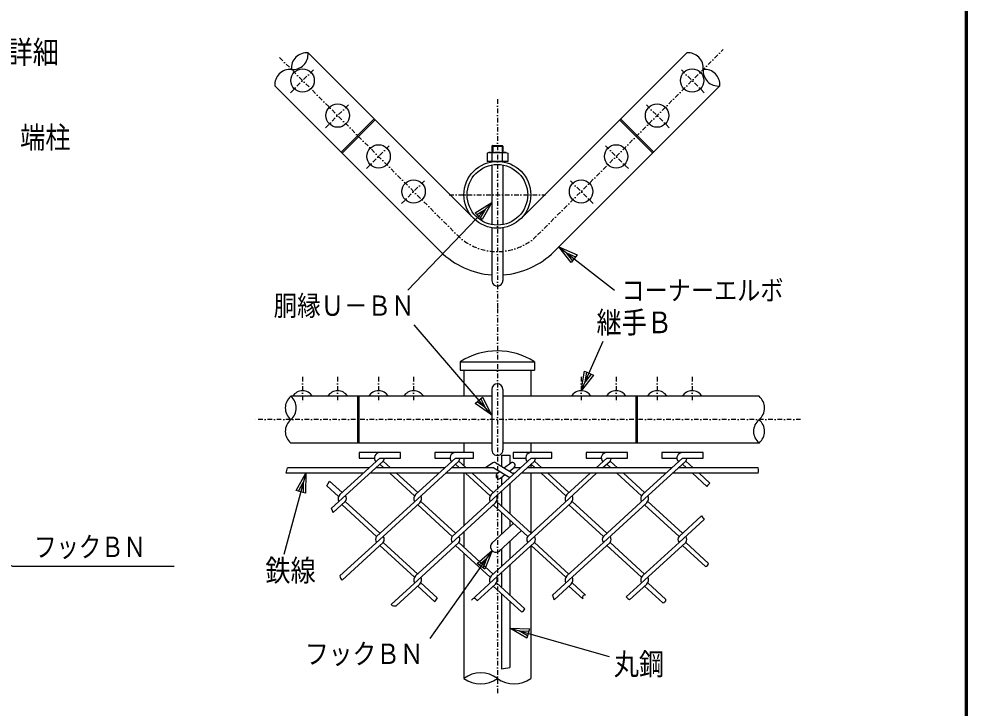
# Model space of a CAD drawing. Units: millimetres, scale not verified. Extents: x -4425 to 4425, y -3150 to 3150.
# Drawn here: x 2135 to 4200, y -1682 to -181 of the extents above; entities that cross this region are included whole.
import ezdxf
from ezdxf.enums import TextEntityAlignment as Align

# ---------------------------------------------------------------- set-up
doc = ezdxf.new("R2010")
doc.units = ezdxf.units.MM
doc.header["$LTSCALE"] = 20
doc.linetypes.add('USER1', pattern=[1.01, 0.5, -0.25, 0.01, -0.25])
for name, color, linetype, lineweight in [('0-0_1', 7, 'Continuous', 25), ('0-1_0', 7, 'Continuous', 25), ('0-5_WAKU', 7, 'Continuous', 25)]:
    doc.layers.add(name, color=color, linetype=linetype, lineweight=lineweight)
doc.styles.add('ＭＳ ゴシック', font='')
doc.styles.get('ＭＳ ゴシック').set_extended_font_data('MS Gothic')

# ---------------------------------------------------------------- blocks, each defined once
blk = doc.blocks.new('C5')
at = {"layer": '0-0_1', "color": 4}
blk.add_line((153319.5, 48592.6), (155746.5, 46705.2), dxfattribs=at)
blk.add_lwpolyline([(153853.7, 47911.2), (153319.5, 48592.6), (154111.5, 48242.7)], close=True, dxfattribs=at)
blk.add_lwpolyline([(153918.1, 47994.1), (153651, 48334.8), (154047, 48159.9)], dxfattribs=at)
blk = doc.blocks.new('C6')
at = {"layer": '0-0_1', "color": 4}
blk.add_line((150398.4, 50527.6), (146737.5, 46705.2), dxfattribs=at)
blk.add_lwpolyline([(149665.7, 50066.2), (150398.4, 50527.6), (149969.1, 49775.7)], close=True, dxfattribs=at)
blk.add_lwpolyline([(149741.6, 49993.6), (150107.9, 50224.3), (149893.2, 49848.3)], dxfattribs=at)
blk = doc.blocks.new('C7')
at = {"layer": '0-0_1', "color": 4}
blk.add_line((151178.4, 31966.6), (155513.1, 30731.9), dxfattribs=at)
blk.add_lwpolyline([(151928.8, 31534.5), (151178.4, 31966.6), (152043.8, 31938.4)], close=True, dxfattribs=at)
blk.add_lwpolyline([(151957.5, 31635.5), (151582.4, 31851.5), (152015.1, 31837.4)], dxfattribs=at)
blk = doc.blocks.new('C8')
at = {"layer": '0-0_1', "color": 4}
blk.add_line((142291.6, 38717.7), (141330.9, 35185.5), dxfattribs=at)
blk.add_lwpolyline([(141868.5, 37962.3), (142291.6, 38717.7), (142273.8, 37852.1)], close=True, dxfattribs=at)
blk.add_lwpolyline([(141969.8, 37934.7), (142181.4, 38312.5), (142172.5, 37879.6)], dxfattribs=at)
blk = doc.blocks.new('C9')
at = {"layer": '0-0_1', "color": 4}
blk.add_line((150415, 35348.1), (147690, 31525.6), dxfattribs=at)
blk.add_lwpolyline([(149756.4, 34786.1), (150415, 35348.1), (150098.4, 34542.3)], close=True, dxfattribs=at)
blk.add_lwpolyline([(149841.9, 34725.1), (150171.2, 35006.1), (150012.9, 34603.2)], dxfattribs=at)
blk = doc.blocks.new('C101')
at = {"layer": '0-0_1', "color": 4}
blk.add_line((150382.3, 41263.7), (147018.8, 45183.3), dxfattribs=at)
blk.add_lwpolyline([(149994.6, 42038), (150382.3, 41263.7), (149675.9, 41764.4)], close=True, dxfattribs=at)
blk.add_lwpolyline([(149914.9, 41969.6), (150108.7, 41582.5), (149755.5, 41832.8)], dxfattribs=at)
blk = doc.blocks.new('C103')
at = {"layer": '0-0_1', "color": 4}
blk.add_lwpolyline([(127504.5, 35318.5), (126818.4, 35846.8), (127672.4, 35703.5)], close=True, dxfattribs=at)
for points in [[(126818.4, 35846.8), (129516, 34670.3), (136551, 34670.3)], [(127546.4, 35414.7), (127203.4, 35678.9), (127630.4, 35607.2)]]:
    blk.add_lwpolyline(points, dxfattribs=at)

msp = doc.modelspace()

# ---------------------------------------------------------------- linework, layer by layer
at = {"layer": '0-0_1', "color": 4, "linetype": 'USER1'}
for p, q in [((3264.65, -651.45), (3669.08, -247.01)), ((2702.59, -264.61), (3089.43, -651.45)), ((2726.26, -341.31), (2779.29, -288.28)), ((3627.82, -341.31), (3574.78, -288.28)), ((2802.62, -417.68), (2855.66, -364.64)), ((3177.04, -355.64), (3177.04, -813.67)), ((3551.45, -417.68), (3498.42, -364.64)), ((2891.72, -506.77), (2944.75, -453.74)), ((3462.35, -506.77), (3409.32, -453.74)), ((2968.09, -583.14), (3021.12, -530.11)), ((3385.99, -583.14), (3332.95, -530.11)), ((3072.04, -563.84), (3282.04, -563.84)), ((3177.04, -811.86), (3177.04, -1652.7)), ((2752.77, -960.91), (2752.77, -1020.91)), ((2829.14, -960.91), (2829.14, -1020.91)), ((2918.24, -960.91), (2918.24, -1020.91)), ((2994.6, -960.91), (2994.6, -1020.91)), ((3359.47, -960.91), (3359.47, -1020.91)), ((3435.84, -960.91), (3435.84, -1020.91)), ((3524.93, -960.91), (3524.93, -1020.91)), ((3601.3, -960.91), (3601.3, -1020.91)), ((3837.58, -1053.91), (2648.44, -1053.91))]:
    msp.add_line(p, q, dxfattribs=at)
at = {"layer": '0-0_1'}
for p, q in [((2764.65, -254.54), (3125.49, -615.38)), ((3228.58, -615.38), (3589.42, -254.54)), ((2692.53, -326.67), (3053.36, -687.51)), ((3300.71, -687.51), (3661.55, -326.67)), ((2836.57, -470.71), (2908.69, -398.58)), ((2838.69, -472.83), (2910.81, -400.71)), ((3515.39, -472.83), (3443.26, -400.71)), ((3517.51, -470.71), (3445.38, -398.58)), ((3158.29, -471.44), (3154.54, -473.17)), ((3154.54, -473.17), (3154.54, -490.94)), ((3165.04, -458.24), (3165.04, -471.44)), ((3165.8, -490.93), (3165.8, -473.17)), ((3166.84, -456.44), (3187.24, -456.44)), ((3187.24, -456.44), (3189.04, -458.24)), ((3188.28, -490.93), (3188.28, -473.17)), ((3189.04, -458.24), (3189.04, -471.44)), ((3154.54, -490.93), (3199.54, -490.93)), ((3165.04, -490.93), (3165.04, -491.93)), ((3189.04, -490.93), (3189.04, -491.93)), ((3165.04, -498.94), (3165.04, -628.74)), ((3189.04, -498.94), (3189.04, -628.74)), ((3165.04, -635.74), (3165.04, -750.74)), ((3189.04, -635.74), (3189.04, -750.74)), ((3096.04, -927.91), (3258.04, -927.91)), ((3096.04, -927.91), (3096.04, -945.91)), ((3258.04, -927.91), (3258.04, -945.91)), ((3096.04, -945.91), (3258.04, -945.91)), ((3104.14, -945.91), (3104.14, -1002.91)), ((3249.94, -945.91), (3249.94, -1002.91)), ((3165.04, -987.91), (3165.04, -1119.91)), ((3189.04, -987.91), (3189.04, -1119.91)), ((3165.04, -1002.91), (2727.04, -1002.91)), ((2872.19, -1002.91), (2872.19, -1104.91)), ((2875.19, -1002.91), (2875.19, -1104.91)), ((3747.04, -1002.91), (3189.04, -1002.91)), ((3478.89, -1002.91), (3478.89, -1104.91)), ((3481.89, -1002.91), (3481.89, -1104.91)), ((3165.04, -1104.91), (2727.04, -1104.91)), ((3104.14, -1104.91), (3104.14, -1125.46)), ((3747.04, -1104.91), (3189.04, -1104.91)), ((3249.94, -1104.91), (3249.94, -1125.46)), ((3186.04, -1131.11), (3186.04, -1155.12)), ((3186.04, -1131.11), (3204.04, -1131.11)), ((3204.04, -1131.11), (3204.04, -1150.22)), ((2815.27, -1247.6), (2928.27, -1144.05)), ((2834.08, -1217.18), (2921.08, -1137.46)), ((2876.08, -1137.46), (2909.08, -1137.46)), ((2930.06, -1158.87), (2921.08, -1150.64)), ((2944.45, -1158.87), (2928.27, -1144.05)), ((2998.85, -1217.18), (3085.85, -1137.46)), ((3003.46, -1226.14), (3093.04, -1144.05)), ((3040.85, -1137.46), (3073.85, -1137.46)), ((3094.83, -1158.87), (3085.85, -1150.64)), ((3109.22, -1158.87), (3093.04, -1144.05)), ((3104.14, -1137.46), (3104.14, -1154.22)), ((3167.46, -1147.88), (3151.12, -1158.87)), ((3163.62, -1217.18), (3250.62, -1137.46)), ((3168.24, -1226.14), (3257.81, -1144.05)), ((3173.94, -1147.74), (3213.09, -1171.64)), ((3206.13, -1148.56), (3192.69, -1159.18)), ((3211.62, -1137.46), (3238.62, -1137.46)), ((3249.94, -1151.27), (3249.94, -1158.87)), ((3259.6, -1158.87), (3250.62, -1150.64)), ((3273.99, -1158.87), (3257.81, -1144.05)), ((3370.39, -1137.46), (3403.39, -1137.46)), ((3392.02, -1158.87), (3415.39, -1137.46)), ((3406.41, -1158.87), (3422.59, -1144.05)), ((3424.37, -1158.87), (3415.39, -1150.64)), ((3438.76, -1158.87), (3422.59, -1144.05)), ((3493.17, -1217.18), (3580.16, -1137.46)), ((3497.78, -1226.14), (3587.36, -1144.05)), ((3535.16, -1137.46), (3568.16, -1137.46)), ((3589.14, -1158.87), (3580.16, -1150.64)), ((3603.53, -1158.87), (3587.36, -1144.05)), ((2884.61, -1170.87), (2717.23, -1170.87)), ((2897.71, -1158.87), (2719.54, -1158.87)), ((3049.39, -1170.87), (2899, -1170.87)), ((3062.48, -1158.87), (2912.1, -1158.87)), ((2996.64, -1219.89), (2943.15, -1170.87)), ((3003.46, -1212.95), (2957.54, -1170.87)), ((3177.89, -1170.87), (3063.77, -1170.87)), ((3169.15, -1158.87), (3076.87, -1158.87)), ((3104.14, -1170.87), (3104.14, -1284.87)), ((3161.41, -1219.89), (3107.93, -1170.87)), ((3168.24, -1212.95), (3122.31, -1170.87)), ((3169.15, -1158.87), (3204.02, -1180.16)), ((3182.65, -1167.11), (3176.54, -1171.94)), ((3183.98, -1181.35), (3193.57, -1173.78)), ((3203.61, -1165.85), (3213.57, -1157.98)), ((3214.16, -1170.87), (3211.84, -1170.87)), ((3227.25, -1158.87), (3212.44, -1158.87)), ((3543.7, -1170.87), (3228.54, -1170.87)), ((3556.79, -1158.87), (3241.64, -1158.87)), ((3249.94, -1170.87), (3249.94, -1302.25)), ((3326.18, -1219.88), (3272.7, -1170.87)), ((3333.01, -1212.95), (3287.08, -1170.87)), ((3328.4, -1217.18), (3378.93, -1170.87)), ((3333.01, -1226.14), (3393.32, -1170.87)), ((3490.96, -1219.88), (3437.47, -1170.87)), ((3497.78, -1212.95), (3451.86, -1170.87)), ((3745.29, -1170.87), (3558.09, -1170.87)), ((3745.29, -1158.87), (3571.18, -1158.87)), ((3633.2, -1199.25), (3602.24, -1170.87)), ((3639.79, -1192.1), (3616.63, -1170.87)), ((2811.31, -1187.91), (2838.67, -1212.98)), ((3186.04, -1179.73), (3186.04, -1196.64)), ((3204.04, -1193.33), (3204.04, -1258.94)), ((2805.32, -1197.89), (2831.07, -1221.48)), ((3186.04, -1209.82), (3186.04, -1242.45)), ((2819.5, -1256.23), (2845.52, -1232.39)), ((2845.52, -1232.39), (2921.08, -1301.63)), ((3003.46, -1226.14), (2913.88, -1308.22)), ((3008.08, -1235.09), (2928.25, -1308.25)), ((3010.29, -1232.39), (3085.85, -1301.63)), ((3168.24, -1226.14), (3078.66, -1308.22)), ((3172.85, -1235.09), (3093.02, -1308.25)), ((3175.06, -1232.39), (3250.62, -1301.63)), ((3333.01, -1226.14), (3243.43, -1308.22)), ((3337.62, -1235.09), (3257.79, -1308.25)), ((3339.83, -1232.39), (3415.39, -1301.63)), ((3497.78, -1226.14), (3408.2, -1308.22)), ((3502.39, -1235.09), (3408.23, -1321.38)), ((3504.6, -1232.39), (3580.16, -1301.63)), ((2838.69, -1239.32), (2913.88, -1308.22)), ((3003.46, -1239.32), (3078.66, -1308.22)), ((3168.24, -1239.32), (3243.43, -1308.22)), ((3186.04, -1255.63), (3186.04, -1303.95)), ((3333.01, -1239.32), (3408.2, -1308.22)), ((3497.78, -1239.32), (3572.97, -1308.22)), ((3164.38, -1323.79), (3212.4, -1279.79)), ((3204.04, -1272.13), (3204.04, -1287.45)), ((3621.78, -1263.5), (3572.97, -1308.22)), ((3627.8, -1271.16), (3573, -1321.38)), ((3104.14, -1298.05), (3104.14, -1331.57)), ((3180.22, -1341.08), (3229.75, -1295.69)), ((2834.08, -1394.53), (2928.25, -1308.25)), ((2838.69, -1403.49), (2928.27, -1321.4)), ((3003.46, -1390.3), (2928.27, -1321.4)), ((2998.85, -1394.53), (3093.02, -1308.25)), ((3003.46, -1403.49), (3093.04, -1321.4)), ((3168.24, -1390.3), (3093.04, -1321.4)), ((3163.62, -1394.53), (3257.79, -1308.25)), ((3168.24, -1403.49), (3257.81, -1321.4)), ((3204.04, -1319.25), (3204.04, -1357.5)), ((3333.01, -1390.3), (3257.81, -1321.4)), ((3328.4, -1394.53), (3408.23, -1321.38)), ((3333.01, -1403.49), (3422.59, -1321.4)), ((3497.78, -1390.3), (3422.59, -1321.4)), ((3493.17, -1394.53), (3573, -1321.38)), ((3497.78, -1403.49), (3587.36, -1321.4)), ((3637.27, -1367.14), (3587.36, -1321.4)), ((2996.64, -1397.24), (2921.08, -1328)), ((3161.41, -1397.24), (3085.85, -1328)), ((3186.04, -1335.75), (3186.04, -1373.99)), ((3249.94, -1328.62), (3249.94, -1617.91)), ((3326.18, -1397.24), (3250.62, -1328)), ((3490.96, -1397.24), (3415.39, -1328)), ((3630.24, -1373.88), (3580.16, -1328)), ((3104.14, -1344.75), (3104.14, -1617.91)), ((3204.04, -1370.68), (3204.04, -1436.29)), ((3003.46, -1403.49), (2945.34, -1456.75)), ((3168.24, -1403.49), (3120.68, -1447.07)), ((3186.04, -1387.18), (3186.04, -1419.8)), ((3333.01, -1403.49), (3297.18, -1436.31)), ((3497.78, -1403.49), (3457.89, -1440.04)), ((3008.08, -1412.45), (2956.75, -1459.47)), ((3003.46, -1416.67), (3040.62, -1450.72)), ((3010.29, -1409.74), (3045.88, -1442.36)), ((3172.85, -1412.45), (3132.86, -1449.09)), ((3168.24, -1416.67), (3229.26, -1472.59)), ((3175.06, -1409.74), (3236.53, -1466.07)), ((3337.62, -1412.45), (3300.59, -1446.38)), ((3333.01, -1416.67), (3363.31, -1444.44)), ((3339.83, -1409.74), (3368.93, -1436.41)), ((3502.39, -1412.45), (3465.07, -1446.64)), ((3497.78, -1416.67), (3537.17, -1452.77)), ((3504.6, -1409.74), (3544.03, -1445.87)), ((3186.04, -1432.98), (3186.04, -1596.64)), ((3204.04, -1449.48), (3204.04, -1593.87))]:
    msp.add_line(p, q, dxfattribs=at)
at = {"layer": '0-0_1', "color": 4}
for p, q in [((3166.84, -456.44), (3166.84, -471.44)), ((3187.24, -456.44), (3187.24, -471.44)), ((3359.47, -990.91), (3407.75, -882.96)), ((3359.47, -990.91), (3367.03, -948.29)), ((3367.03, -948.29), (3386.2, -956.86)), ((3386.2, -956.86), (3359.47, -990.91)), ((3368.04, -971.74), (3371.82, -950.43)), ((3381.41, -954.71), (3368.04, -971.74)), ((2805.32, -1197.89), (2811.31, -1187.91))]:
    msp.add_line(p, q, dxfattribs=at)
at = {"layer": '0-0_1'}
for points in [[(3158.29, -471.44), (3195.79, -471.44), (3199.54, -473.17), (3199.54, -490.94)], [(3166.84, -456.44), (3165.04, -458.24), (3189.04, -458.24)], [(2966.08, -1125.46), (2876.08, -1125.46), (2876.08, -1137.46)], [(2921.08, -1137.46), (2966.08, -1137.46), (2966.08, -1125.46)], [(3124.85, -1125.46), (3040.85, -1125.46), (3040.85, -1137.46)], [(3085.85, -1137.46), (3124.85, -1137.46), (3124.85, -1125.46)], [(3295.62, -1125.46), (3211.62, -1125.46), (3211.62, -1137.46)], [(3250.62, -1137.46), (3295.62, -1137.46), (3295.62, -1125.46)], [(3460.39, -1125.46), (3370.39, -1125.46), (3370.39, -1137.46)], [(3415.39, -1137.46), (3460.39, -1137.46), (3460.39, -1125.46)], [(3625.16, -1125.46), (3535.16, -1125.46), (3535.16, -1137.46)], [(3580.16, -1137.46), (3625.16, -1137.46), (3625.16, -1125.46)]]:
    msp.add_lwpolyline(points, dxfattribs=at)
for centre, radius in [((2752.77, -314.79), 25.5), ((3601.3, -314.79), 25.5), ((2829.14, -391.16), 25.5), ((3524.93, -391.16), 25.5), ((2918.24, -480.25), 25.5), ((3435.84, -480.25), 25.5), ((3177.04, -563.84), 72.9), ((3177.04, -563.84), 66), ((2994.6, -556.62), 25.5), ((3359.47, -556.62), 25.5)]:
    msp.add_circle(centre, radius, dxfattribs=at)
at = {"layer": '0-0_1', "color": 4}
for centre, radius, start, end in [((2761.53, -287.49), 33.09, 84.59961, 185.4032), ((2731.7, -257.66), 33.09, 264.59732, 5.40115), ((3592.54, -287.49), 33.09, 354.59729, 95.40033), ((2725.47, -323.55), 33.09, 84.59724, 185.40121), ((3658.43, -293.72), 33.09, 174.5972, 275.40039), ((3628.6, -323.55), 33.09, 354.59924, 95.40347), ((2748.13, -1028.41), 33.09, 129.59811, 230.40164), ((2705.94, -1028.41), 33.09, 309.59845, 50.40183), ((3725.94, -1028.41), 33.09, 309.59906, 50.40244), ((2748.13, -1079.41), 33.09, 129.59836, 230.40189), ((3768.13, -1079.41), 33.09, 129.59897, 230.4025), ((3725.94, -1079.41), 33.09, 309.59784, 50.40094), ((2586.88, -1139.58), 134.06, 346.50195, 351.72638), ((3722.47, -1164.87), 23.59, 345.2659, 14.7341), ((3739.99, -1291.03), 140.81, 135.36543, 139.32133), ((2847.87, -1236.98), 34.29, 198.04726, 214.15215), ((3639.77, -1255.54), 19.67, 203.85423, 232.54781), ((3628.72, -1365.26), 8.75, 279.95709, 347.58115), ((2846.24, -1393.93), 12.18, 182.81139, 231.68469), ((3101.06, -1482.89), 68.47, 143.69893, 151.97339), ((3126.37, -1450.45), 6.63, 11.87968, 149.26799), ((3270.43, -1450.96), 30.5, 8.64713, 28.70666), ((3367.47, -1441.37), 5.17, 73.6339, 216.35986), ((3481.27, -1421.78), 29.67, 217.99718, 236.92053), ((2953.43, -1448.15), 11.8, 226.74767, 286.3721), ((3228.17, -1464.06), 8.6, 277.30011, 346.50375), ((3537.62, -1446.36), 6.42, 265.93872, 4.35715), ((3140.59, -1667.27), 61.36, 53.55512, 126.44486), ((3175.08, -1465.91), 131.19, 274.78992, 282.75055), ((3140.59, -1568.55), 61.36, 233.55521, 306.44494), ((3213.49, -1568.55), 61.36, 233.55521, 306.44494)]:
    msp.add_arc(centre, radius, start, end, dxfattribs=at)
at = {"layer": '0-0_1'}
for centre, radius, start, end in [((3158.29, -488.58), 17.14, 64.02038, 90), ((3177.04, -508.78), 37.35, 72.48255, 107.51738), ((3195.79, -488.58), 17.14, 90, 115.97954), ((3177.04, -563.84), 174.9, 225.00017, 266.06592), ((3177.04, -563.84), 174.9, 273.93432, 315.00012), ((3177.04, -750.74), 12, 179.99992, 0), ((3177.04, -1052.6), 148.69, 56.99119, 123.00874), ((2752.77, -1016.41), 25.5, 31.96536, 148.03456), ((2829.14, -1016.41), 25.5, 31.96536, 148.03456), ((2918.24, -1016.41), 25.5, 31.96536, 148.03456), ((2994.6, -1016.41), 25.5, 31.96536, 148.03456), ((3177.04, -987.91), 12, 0, 179.99992), ((3359.47, -1016.41), 25.5, 31.9659, 148.03403), ((3435.84, -1016.41), 25.5, 31.9659, 148.03403), ((3524.93, -1016.41), 25.5, 31.9659, 148.03403), ((3601.3, -1016.41), 25.5, 31.9659, 148.03403), ((2921.08, -1137.46), 12, 90, 222.50017), ((3085.85, -1137.46), 12, 90, 222.50017), ((3177.04, -1119.91), 12, 179.99992, 0), ((3250.62, -1137.46), 12, 90, 222.50017), ((3415.39, -1137.46), 12, 90, 222.49869), ((3580.16, -1137.46), 12, 90, 222.49869), ((2921.08, -1137.46), 9.72, 317.50034, 0), ((3085.85, -1137.46), 9.72, 317.50034, 0), ((3170.81, -1152.86), 6, 58.59953, 123.92401), ((3209.85, -1153.27), 6, 308.30823, 128.30817), ((3250.62, -1137.46), 9.72, 317.50034, 0), ((3415.39, -1137.46), 9.72, 317.50217, 0), ((3580.16, -1137.46), 9.72, 317.50217, 0), ((3180.26, -1176.65), 6, 128.30817, 308.30823), ((2842.29, -1226.14), 12.15, 132.50044, 210.96289), ((3007.06, -1226.14), 12.15, 132.50081, 210.96289), ((3171.83, -1226.14), 12.15, 132.50081, 210.96289), ((3336.6, -1226.14), 12.15, 132.50044, 210.96289), ((3501.37, -1226.14), 12.15, 132.50081, 210.96289), ((2838.35, -1225.82), 9.72, 317.49985, 42.50015), ((2999.87, -1226.14), 12.15, 312.50088, 30.96329), ((3164.64, -1226.14), 12.15, 312.50088, 30.96329), ((3329.41, -1226.14), 12.15, 312.50088, 30.96329), ((3494.18, -1226.14), 12.15, 312.50088, 30.96329), ((2921.08, -1314.81), 9.72, 137.49977, 222.50023), ((2921.08, -1314.81), 9.72, 317.49985, 42.50015), ((3085.85, -1314.81), 9.72, 137.49977, 222.50023), ((3085.85, -1314.81), 9.72, 317.49985, 42.50015), ((3174.19, -1330.7), 12, 120.15853, 324.84174), ((3250.62, -1314.81), 9.72, 137.49977, 222.50023), ((3250.62, -1314.81), 9.72, 317.49985, 42.50015), ((3415.39, -1314.81), 9.72, 137.5016, 222.4984), ((3415.39, -1314.81), 9.72, 317.50168, 42.49832), ((3580.16, -1314.81), 9.72, 137.5016, 222.4984), ((3580.16, -1314.81), 9.72, 317.50168, 42.49832), ((3007.06, -1403.49), 12.15, 132.50081, 210.96289), ((2999.87, -1403.49), 12.15, 312.50088, 30.96329), ((3171.83, -1403.49), 12.15, 132.50081, 210.96289), ((3164.64, -1403.49), 12.15, 312.50088, 30.96329), ((3336.6, -1403.49), 12.15, 132.50081, 210.96289), ((3329.41, -1403.49), 12.15, 312.50088, 30.96329), ((3501.37, -1403.49), 12.15, 132.50081, 210.96289), ((3494.18, -1403.49), 12.15, 312.50088, 30.96329)]:
    msp.add_arc(centre, radius, start, end, dxfattribs=at)
at = {"layer": '0-0_1', "color": 4, "linetype": 'USER1'}
msp.add_arc((3177.04, -563.84), 123.9, 225.00014, 315.00024, dxfattribs=at)
at = {"layer": '0-5_WAKU'}
msp.add_lwpolyline([(-4049.88, 2925.24), (4200.12, 2925.24), (4200.12, -2924.76), (-4049.88, -2924.76)], close=True, dxfattribs=at)
for points in [[(4198.12, 2923.24), (4198.12, -2922.76), (-4047.88, -2922.76)], [(4196.12, 2921.24), (4196.12, -2920.76), (-4045.88, -2920.76)]]:
    msp.add_lwpolyline(points, dxfattribs=at)

# ---------------------------------------------------------------- block references
at = {"layer": '0-1_0', "xscale": 0.05, "yscale": 0.05}
for name in ['C6', 'C5', 'C101', 'C8', 'C103', 'C9', 'C7']:
    msp.add_blockref(name, (-4354.88, -3106.76), dxfattribs=at)

# ---------------------------------------------------------------- texts
at = {"layer": '0-0_1', "color": 4, "style": 'ＭＳ ゴシック'}
for s, height, width, p in [('胴縁．鉄線取付詳細', 49.64, 0.85, (1704.18, -292.83)), ('端柱', 47.36, 0.85, (2137.27, -476.78)), ('コーナーエルボ', 43.47, 0.85, (3447.44, -806.76)), ('胴縁Ｕ－ＢＮ', 44.14, 0.85, (2689.74, -840.74)), ('継手Ｂ', 47.36, 0.85, (3392.91, -879.88)), ('フックＢＮ', 44.57, 0.8, (2168.17, -1366.82)), ('鉄線', 47.36, 0.85, (2671.57, -1420.53)), ('フックＢＮ', 44.57, 0.85, (2758.05, -1599.9)), ('丸鋼', 47.36, 0.85, (3430.56, -1624.69))]:
    msp.add_text(s, height=height, dxfattribs=dict(at, width=width)).set_placement(p, align=Align.BOTTOM_LEFT)

doc.saveas('drawing.dxf')
